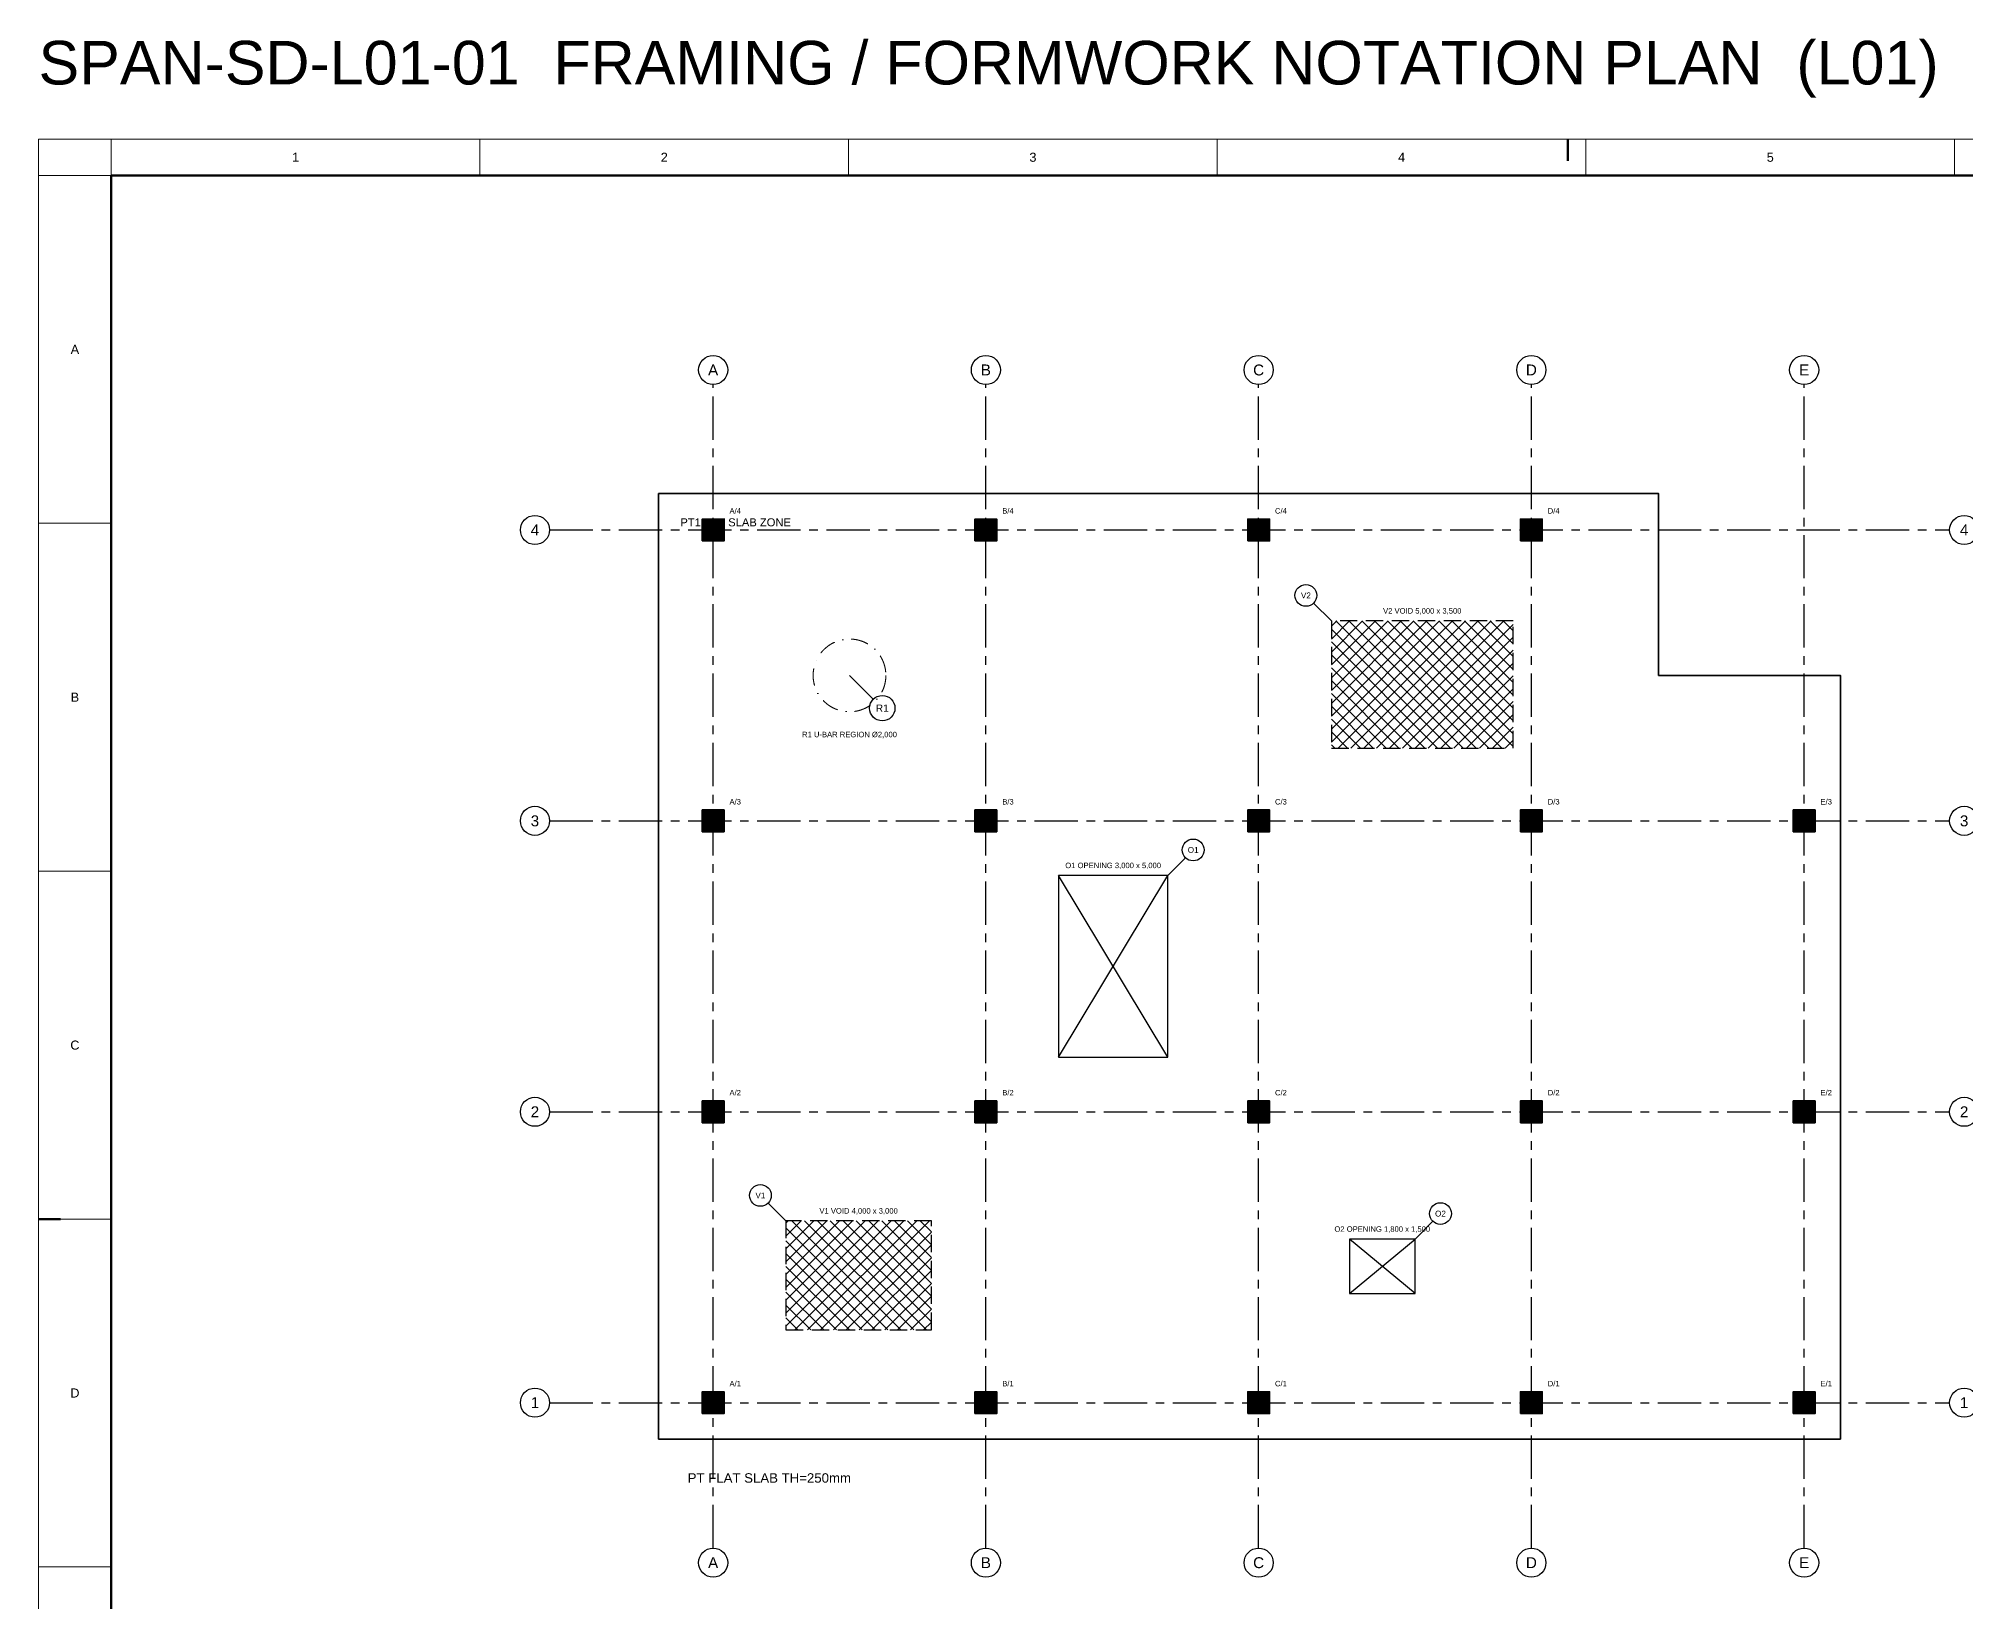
# Model space of a CAD drawing. Header units: millimetres. Extents: x 0 to 396150, y -260000 to 91864.
# Drawn here: x 90000 to 142986, y 19184 to 62164 of the extents above; entities that cross this region are included whole.
import ezdxf
from ezdxf.enums import TextEntityAlignment as Align

# ---------------------------------------------------------------- set-up
doc = ezdxf.new("R2010")
doc.units = ezdxf.units.MM
doc.header["$LTSCALE"] = 37.5
for name, pattern in [('CENTER', [50.8, 31.75, -6.35, 6.35, -6.35]), ('DASHDOT', [25.4, 12.7, -6.35, 0, -6.35]), ('DASHED', [19.05, 12.7, -6.35])]:
    doc.linetypes.add(name, pattern=pattern)
doc.layers.get('0').update_dxf_attribs({"linetype": 'CONTINUOUS'})
for name, color, linetype in [('SPAN-CALLOUT', 3, 'CONTINUOUS'), ('SPAN-COL-HATCH', 8, 'CONTINUOUS'), ('SPAN-GRID', 8, 'CENTER'), ('SPAN-GRID-BUBBLE', 8, 'CONTINUOUS'), ('SPAN-OPENING', 6, 'CONTINUOUS'), ('SPAN-PT-ZONE', 4, 'DASHDOT'), ('SPAN-TEXT', 7, 'CONTINUOUS'), ('SPAN-VOID', 30, 'DASHED'), ('SPAN-VOID-HATCH', 30, 'CONTINUOUS'), ('SPAN-XREF', 7, 'CONTINUOUS')]:
    doc.layers.add(name, color=color, linetype=linetype)
for name, color, linetype, lineweight in [('SPAN-COL', 7, 'CONTINUOUS', 35), ('SPAN-RB-UBAR', 6, 'CONTINUOUS', 20), ('SPAN-SHEET-FRAME', 7, 'CONTINUOUS', 50), ('SPAN-SLAB-EDGE', 3, 'CONTINUOUS', 35)]:
    doc.layers.add(name, color=color, linetype=linetype, lineweight=lineweight)
doc.styles.get("Standard").update_dxf_attribs({"font": 'arial.ttf'})

# ---------------------------------------------------------------- blocks, each defined once
blk = doc.blocks.new('FRAMING_FORMWORK_NOTATION_L01')
at = {"layer": 'SPAN-COL-HATCH'}
h = blk.add_hatch(color=256, dxfattribs=at)
h.dxf.hatch_style = 1
h.paths.add_polyline_path([(18250, 48350), (18850, 48350), (18850, 48950), (18250, 48950)])
h = blk.add_hatch(color=256, dxfattribs=at)
h.dxf.hatch_style = 1
h.paths.add_polyline_path([(25750, 48350), (26350, 48350), (26350, 48950), (25750, 48950)])
h = blk.add_hatch(color=256, dxfattribs=at)
h.dxf.hatch_style = 1
h.paths.add_polyline_path([(33250, 48350), (33850, 48350), (33850, 48950), (33250, 48950)])
h = blk.add_hatch(color=256, dxfattribs=at)
h.dxf.hatch_style = 1
h.paths.add_polyline_path([(40750, 48350), (41350, 48350), (41350, 48950), (40750, 48950)])
h = blk.add_hatch(color=256, dxfattribs=at)
h.dxf.hatch_style = 1
h.paths.add_polyline_path([(18250, 40350), (18850, 40350), (18850, 40950), (18250, 40950)])
h = blk.add_hatch(color=256, dxfattribs=at)
h.dxf.hatch_style = 1
h.paths.add_polyline_path([(25750, 40350), (26350, 40350), (26350, 40950), (25750, 40950)])
h = blk.add_hatch(color=256, dxfattribs=at)
h.dxf.hatch_style = 1
h.paths.add_polyline_path([(33250, 40350), (33850, 40350), (33850, 40950), (33250, 40950)])
h = blk.add_hatch(color=256, dxfattribs=at)
h.dxf.hatch_style = 1
h.paths.add_polyline_path([(40750, 40350), (41350, 40350), (41350, 40950), (40750, 40950)])
h = blk.add_hatch(color=256, dxfattribs=at)
h.dxf.hatch_style = 1
h.paths.add_polyline_path([(48250, 40350), (48850, 40350), (48850, 40950), (48250, 40950)])
h = blk.add_hatch(color=256, dxfattribs=at)
h.dxf.hatch_style = 1
h.paths.add_polyline_path([(18250, 32350), (18850, 32350), (18850, 32950), (18250, 32950)])
h = blk.add_hatch(color=256, dxfattribs=at)
h.dxf.hatch_style = 1
h.paths.add_polyline_path([(25750, 32350), (26350, 32350), (26350, 32950), (25750, 32950)])
h = blk.add_hatch(color=256, dxfattribs=at)
h.dxf.hatch_style = 1
h.paths.add_polyline_path([(33250, 32350), (33850, 32350), (33850, 32950), (33250, 32950)])
h = blk.add_hatch(color=256, dxfattribs=at)
h.dxf.hatch_style = 1
h.paths.add_polyline_path([(40750, 32350), (41350, 32350), (41350, 32950), (40750, 32950)])
h = blk.add_hatch(color=256, dxfattribs=at)
h.dxf.hatch_style = 1
h.paths.add_polyline_path([(48250, 32350), (48850, 32350), (48850, 32950), (48250, 32950)])
h = blk.add_hatch(color=256, dxfattribs=at)
h.dxf.hatch_style = 1
h.paths.add_polyline_path([(18250, 24350), (18850, 24350), (18850, 24950), (18250, 24950)])
h = blk.add_hatch(color=256, dxfattribs=at)
h.dxf.hatch_style = 1
h.paths.add_polyline_path([(25750, 24350), (26350, 24350), (26350, 24950), (25750, 24950)])
h = blk.add_hatch(color=256, dxfattribs=at)
h.dxf.hatch_style = 1
h.paths.add_polyline_path([(33250, 24350), (33850, 24350), (33850, 24950), (33250, 24950)])
h = blk.add_hatch(color=256, dxfattribs=at)
h.dxf.hatch_style = 1
h.paths.add_polyline_path([(40750, 24350), (41350, 24350), (41350, 24950), (40750, 24950)])
h = blk.add_hatch(color=256, dxfattribs=at)
h.dxf.hatch_style = 1
h.paths.add_polyline_path([(48250, 24350), (48850, 24350), (48850, 24950), (48250, 24950)])
at = {"layer": 'SPAN-VOID-HATCH'}
h = blk.add_hatch(dxfattribs=at)
h.set_pattern_fill('ANSI37', color=256, scale=78.74)
h.paths.add_polyline_path([(35550, 42650), (40550, 42650), (40550, 46150), (35550, 46150)])
h = blk.add_hatch(dxfattribs=at)
h.set_pattern_fill('ANSI37', color=256, scale=78.74)
h.paths.add_polyline_path([(20550, 26650), (24550, 26650), (24550, 29650), (20550, 29650)])
at = {"layer": 'SPAN-CALLOUT'}
for p, q in [((35062.132034, 46637.867966), (35550, 46150)), ((22952.512627, 43997.487373), (22300, 44650)), ((31537.867966, 39637.867966), (31050, 39150)), ((20062.132034, 30137.867966), (20550, 29650)), ((38337.867966, 29637.867966), (37850, 29150))]:
    blk.add_line(p, q, dxfattribs=at)
for centre, radius in [((34850, 46850), 300), ((23200, 43750), 350), ((31750, 39850), 300), ((19850, 30350), 300), ((38550, 29850), 300)]:
    blk.add_circle(centre, radius, dxfattribs=at)
at = {"layer": 'SPAN-COL'}
for points in [[(18250, 48350), (18850, 48350), (18850, 48950), (18250, 48950)], [(25750, 48350), (26350, 48350), (26350, 48950), (25750, 48950)], [(33250, 48350), (33850, 48350), (33850, 48950), (33250, 48950)], [(40750, 48350), (41350, 48350), (41350, 48950), (40750, 48950)], [(18250, 40350), (18850, 40350), (18850, 40950), (18250, 40950)], [(25750, 40350), (26350, 40350), (26350, 40950), (25750, 40950)], [(33250, 40350), (33850, 40350), (33850, 40950), (33250, 40950)], [(40750, 40350), (41350, 40350), (41350, 40950), (40750, 40950)], [(48250, 40350), (48850, 40350), (48850, 40950), (48250, 40950)], [(18250, 32350), (18850, 32350), (18850, 32950), (18250, 32950)], [(25750, 32350), (26350, 32350), (26350, 32950), (25750, 32950)], [(33250, 32350), (33850, 32350), (33850, 32950), (33250, 32950)], [(40750, 32350), (41350, 32350), (41350, 32950), (40750, 32950)], [(48250, 32350), (48850, 32350), (48850, 32950), (48250, 32950)], [(18250, 24350), (18850, 24350), (18850, 24950), (18250, 24950)], [(25750, 24350), (26350, 24350), (26350, 24950), (25750, 24950)], [(33250, 24350), (33850, 24350), (33850, 24950), (33250, 24950)], [(40750, 24350), (41350, 24350), (41350, 24950), (40750, 24950)], [(48250, 24350), (48850, 24350), (48850, 24950), (48250, 24950)]]:
    blk.add_lwpolyline(points, close=True, dxfattribs=at)
at = {"layer": 'SPAN-GRID'}
for p, q in [((18550, 20650), (18550, 52650)), ((26050, 20650), (26050, 52650)), ((33550, 20650), (33550, 52650)), ((41050, 20650), (41050, 52650)), ((48550, 20650), (48550, 52650)), ((14050, 48650), (52550, 48650)), ((14050, 40650), (52550, 40650)), ((14050, 32650), (52550, 32650)), ((14050, 24650), (52550, 24650))]:
    blk.add_line(p, q, dxfattribs=at)
at = {"layer": 'SPAN-GRID-BUBBLE'}
for centre in [(18550, 53050), (26050, 53050), (33550, 53050), (41050, 53050), (48550, 53050), (13650, 48650), (52950, 48650), (13650, 40650), (52950, 40650), (13650, 32650), (52950, 32650), (13650, 24650), (52950, 24650), (18550, 20250), (26050, 20250), (33550, 20250), (41050, 20250), (48550, 20250)]:
    blk.add_circle(centre, 400, dxfattribs=at)
at = {"layer": 'SPAN-OPENING'}
for p, q in [((28050, 34150), (31050, 39150)), ((31050, 34150), (28050, 39150)), ((36050, 27650), (37850, 29150)), ((37850, 27650), (36050, 29150))]:
    blk.add_line(p, q, dxfattribs=at)
for points in [[(28050, 34150), (31050, 34150), (31050, 39150), (28050, 39150)], [(36050, 27650), (37850, 27650), (37850, 29150), (36050, 29150)]]:
    blk.add_lwpolyline(points, close=True, dxfattribs=at)
at = {"layer": 'SPAN-PT-ZONE'}
blk.add_lwpolyline([(17050, 23650), (49550, 23650), (49550, 44650), (44550, 44650), (44550, 49650), (17050, 49650)], close=True, dxfattribs=at)
at = {"layer": 'SPAN-RB-UBAR', "linetype": 'DASHDOT'}
blk.add_circle((22300, 44650), 1000, dxfattribs=at)
at = {"layer": 'SPAN-SHEET-FRAME', "lineweight": 13}
for p, q in [((2000, 58400), (2000, 59400)), ((12137.5, 58400), (12137.5, 59400)), ((22275, 58400), (22275, 59400)), ((32412.5, 58400), (32412.5, 59400)), ((42550, 58400), (42550, 59400)), ((52687.5, 58400), (52687.5, 59400)), ((0, 58400), (2000, 58400)), ((0, 48833.333333), (2000, 48833.333333)), ((0, 39266.666667), (2000, 39266.666667)), ((0, 29700), (2000, 29700)), ((0, 20133.333333), (2000, 20133.333333))]:
    blk.add_line(p, q, dxfattribs=at)
at = {"layer": 'SPAN-SHEET-FRAME'}
for p, q in [((42050, 59400), (42050, 58800)), ((0, 29700), (600, 29700))]:
    blk.add_line(p, q, dxfattribs=at)
at = {"layer": 'SPAN-SHEET-FRAME', "lineweight": 13}
blk.add_lwpolyline([(0, 0), (84100, 0), (84100, 59400), (0, 59400)], close=True, dxfattribs=at)
at = {"layer": 'SPAN-SHEET-FRAME'}
blk.add_lwpolyline([(2000, 1000), (83100, 1000), (83100, 58400), (2000, 58400)], close=True, dxfattribs=at)
at = {"layer": 'SPAN-SLAB-EDGE', "color": 3}
blk.add_lwpolyline([(17050, 23650), (49550, 23650), (49550, 44650), (44550, 44650), (44550, 49650), (17050, 49650)], close=True, dxfattribs=at)
at = {"layer": 'SPAN-VOID'}
for points in [[(35550, 42650), (40550, 42650), (40550, 46150), (35550, 46150)], [(20550, 26650), (24550, 26650), (24550, 29650), (20550, 29650)]]:
    blk.add_lwpolyline(points, close=True, dxfattribs=at)
at = {"layer": 'SPAN-CALLOUT'}
for s, height, p in [('V2', 160, (34850, 46850)), ('R1', 200, (23200, 43750)), ('O1', 160, (31750, 39850)), ('V1', 160, (19850, 30350)), ('O2', 160, (38550, 29850))]:
    blk.add_text(s, height=height, dxfattribs=at).set_placement(p, align=Align.MIDDLE_CENTER)
at = {"layer": 'SPAN-OPENING'}
for s, p in [('O1 OPENING 3,000 x 5,000', (29550, 39350)), ('O2 OPENING 1,800 x 1,500', (36950, 29350))]:
    blk.add_text(s, height=150, dxfattribs=at).set_placement(p, align=Align.CENTER)
at = {"layer": 'SPAN-PT-ZONE'}
blk.add_text('PT1 - PT SLAB ZONE', height=220, dxfattribs=at).set_placement((17650, 48750))
at = {"layer": 'SPAN-RB-UBAR'}
blk.add_text('R1 U-BAR REGION Ø2,000', height=150, dxfattribs=at).set_placement((22300, 42950), align=Align.CENTER)
at = {"layer": 'SPAN-SHEET-FRAME'}
for s, p in [('1', (7068.75, 58900)), ('2', (17206.25, 58900)), ('3', (27343.75, 58900)), ('4', (37481.25, 58900)), ('5', (47618.75, 58900)), ('A', (1000, 53616.666667)), ('B', (1000, 44050)), ('C', (1000, 34483.333333)), ('D', (1000, 24916.666667))]:
    blk.add_text(s, height=250, dxfattribs=at).set_placement(p, align=Align.MIDDLE_CENTER)
at = {"layer": 'SPAN-TEXT'}
for s, p in [('A', (18550, 53050)), ('B', (26050, 53050)), ('C', (33550, 53050)), ('D', (41050, 53050)), ('E', (48550, 53050)), ('4', (13650, 48650)), ('4', (52950, 48650)), ('3', (13650, 40650)), ('3', (52950, 40650)), ('2', (13650, 32650)), ('2', (52950, 32650)), ('1', (13650, 24650)), ('1', (52950, 24650)), ('A', (18550, 20250)), ('B', (26050, 20250)), ('C', (33550, 20250)), ('D', (41050, 20250)), ('E', (48550, 20250))]:
    blk.add_text(s, height=300, dxfattribs=at).set_placement(p, align=Align.MIDDLE_CENTER)
for s, height, p in [('A/4', 150, (19000, 49100)), ('B/4', 150, (26500, 49100)), ('C/4', 150, (34000, 49100)), ('D/4', 150, (41500, 49100)), ('A/3', 150, (19000, 41100)), ('B/3', 150, (26500, 41100)), ('C/3', 150, (34000, 41100)), ('D/3', 150, (41500, 41100)), ('E/3', 150, (49000, 41100)), ('A/2', 150, (19000, 33100)), ('B/2', 150, (26500, 33100)), ('C/2', 150, (34000, 33100)), ('D/2', 150, (41500, 33100)), ('E/2', 150, (49000, 33100)), ('A/1', 150, (19000, 25100)), ('B/1', 150, (26500, 25100)), ('C/1', 150, (34000, 25100)), ('D/1', 150, (41500, 25100)), ('E/1', 150, (49000, 25100)), ('PT FLAT SLAB TH=250mm', 260, (17850, 22450))]:
    blk.add_text(s, height=height, dxfattribs=at).set_placement(p)
at = {"layer": 'SPAN-VOID'}
for s, p in [('V2 VOID 5,000 x 3,500', (38050, 46350)), ('V1 VOID 4,000 x 3,000', (22550, 29850))]:
    blk.add_text(s, height=150, dxfattribs=at).set_placement(p, align=Align.CENTER)

msp = doc.modelspace()

# ---------------------------------------------------------------- block references
msp.add_blockref('FRAMING_FORMWORK_NOTATION_L01', (90000, 0))

# ---------------------------------------------------------------- texts
at = {"layer": 'SPAN-XREF'}
msp.add_text('SPAN-SD-L01-01  FRAMING / FORMWORK NOTATION PLAN  (L01)', height=1200, dxfattribs=at).set_placement((90000, 60900))

doc.saveas('drawing.dxf')
